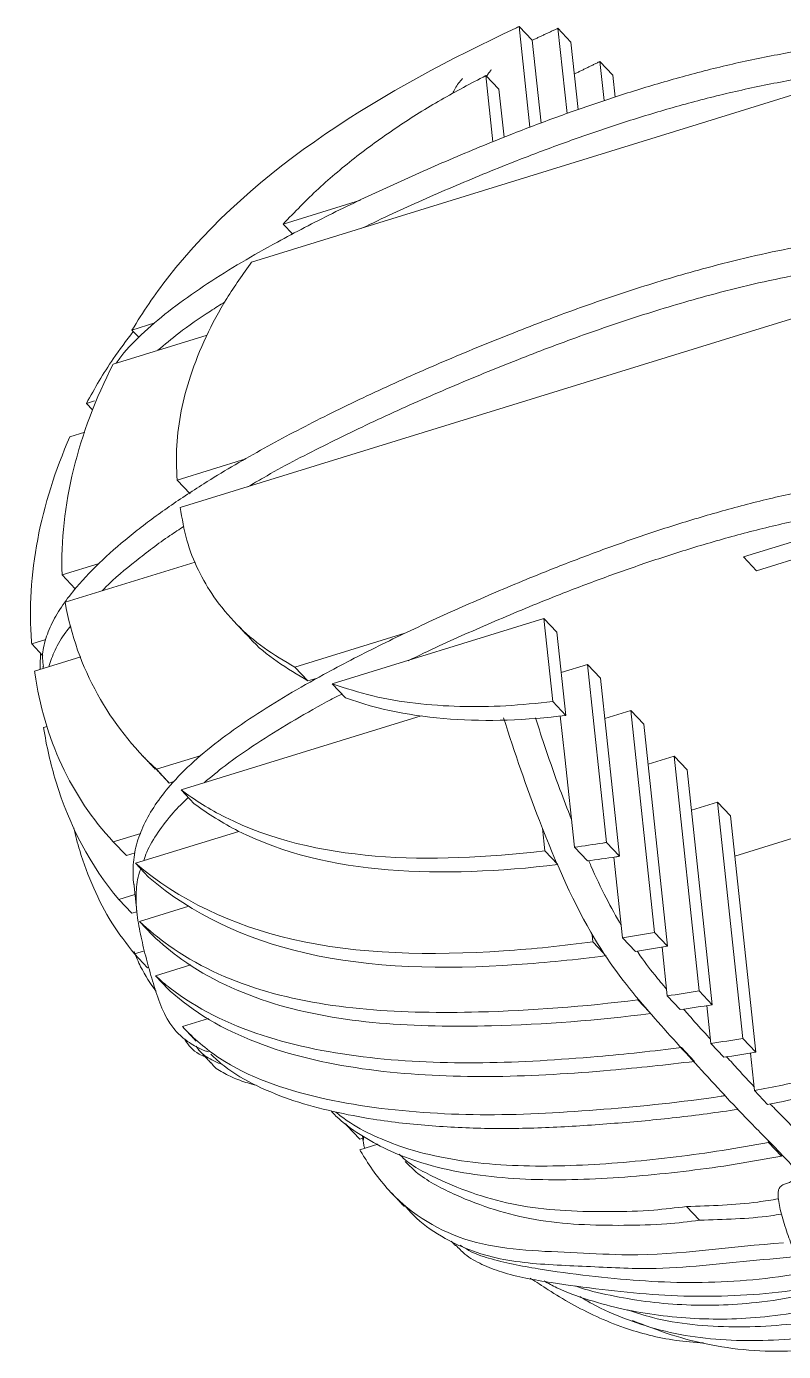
# Model space of a CAD drawing. Header units: millimetres. Extents: x -176 to 2097, y -1009 to 156.
# Drawn here: x 351.8 to 423, y -715 to -590.5 of the extents above; entities that cross this region are included whole.
import ezdxf

# ---------------------------------------------------------------- set-up
doc = ezdxf.new("R2010")
doc.units = ezdxf.units.MM

msp = doc.modelspace()

# ---------------------------------------------------------------- linework, layer by layer
at = {"color": 7, "linetype": 'Continuous', "lineweight": 15}
for p, q in [((398.13, -590.5), (399.14, -599.97)), ((398.13, -590.5), (399.36, -591.79)), ((401.77, -590.67), (402.63, -598.68)), ((401.77, -590.67), (402.99, -591.96)), ((399.36, -591.79), (400.19, -599.57)), ((402.99, -591.96), (403.67, -598.31)), ((405.72, -593.79), (406.12, -597.46)), ((405.72, -593.79), (406.95, -595.08)), ((431.81, -594.47), (414.86, -599.7)), ((395, -595.11), (395.67, -601.34)), ((395, -595.11), (396.23, -596.4)), ((406.95, -595.08), (407.17, -597.13)), ((396.23, -596.4), (396.71, -600.91)), ((372.98, -612.63), (414.86, -599.7)), ((383.2, -606.82), (375.94, -609.06)), ((376.84, -610), (375.94, -609.06)), ((441.3, -612.53), (417.03, -620.02)), ((363.89, -618.35), (361.73, -619.02)), ((359.95, -622.22), (368.79, -619.49)), ((362.4, -619.72), (361.73, -619.02)), ((366.26, -635.69), (417.03, -620.02)), ((358.21, -625.67), (357.44, -625.91)), ((358.03, -626.53), (357.44, -625.91)), ((355.9, -629.04), (357.31, -628.61)), ((372.44, -631.13), (365.98, -633.12)), ((367.21, -634.41), (365.98, -633.12)), ((419.21, -640.34), (440.13, -633.88)), ((420.43, -641.63), (442.48, -634.83)), ((436.15, -635.11), (419.21, -640.34)), ((420.43, -641.63), (441.35, -635.18)), ((358.65, -640.96), (355.16, -642.03)), ((355.44, -644.6), (367.68, -640.82)), ((420.43, -641.63), (419.21, -640.34)), ((419.21, -640.34), (420.43, -641.63)), ((356.39, -643.32), (355.16, -642.03)), ((356.4, -643.32), (356.39, -643.32)), ((380.56, -652.27), (400.46, -646.13)), ((401.29, -653.93), (400.46, -646.13)), ((400.46, -646.13), (401.68, -647.42)), ((353.62, -648.08), (352.3, -648.49)), ((353.36, -649.62), (352.3, -648.49)), ((387.39, -647.5), (377.05, -650.7)), ((402.52, -655.23), (401.68, -647.42)), ((352.57, -651.06), (356.92, -649.72)), ((378.27, -651.99), (377.05, -650.7)), ((402.09, -651.2), (404.54, -650.44)), ((406.33, -667.17), (404.54, -650.44)), ((404.54, -650.44), (405.77, -651.73)), ((379.15, -651.72), (378.27, -651.99)), ((380.56, -652.27), (381.79, -653.56)), ((407.55, -668.46), (405.77, -651.73)), ((401.29, -653.93), (402.52, -655.23)), ((406.17, -655.51), (408.62, -654.75)), ((410.86, -675.61), (408.62, -654.75)), ((408.62, -654.75), (409.85, -656.04)), ((366.35, -662.23), (388.92, -655.26)), ((402.41, -659.16), (402, -655.27)), ((412.08, -676.91), (409.85, -656.04)), ((353.42, -656.37), (353.77, -656.26)), ((368.23, -658.99), (364.02, -660.29)), ((403.32, -667.61), (402.41, -659.16)), ((410.25, -659.82), (412.71, -659.06)), ((415.06, -681.12), (412.71, -659.06)), ((412.71, -659.06), (413.93, -660.35)), ((365.24, -661.58), (364.02, -660.29)), ((416.29, -682.41), (413.93, -660.35)), ((365.68, -661.45), (365.24, -661.58)), ((366.35, -662.23), (367.57, -663.52)), ((439.62, -661.89), (418.42, -668.44)), ((414.33, -664.13), (416.79, -663.37)), ((419.16, -685.58), (416.79, -663.37)), ((416.79, -663.37), (418.01, -664.66)), ((420.39, -686.87), (418.01, -664.66)), ((400.31, -665.81), (400.54, -667.96)), ((362.55, -666.31), (359.97, -667.11)), ((361.2, -668.4), (359.97, -667.11)), ((362.07, -669.12), (371.79, -666.12)), ((406.33, -667.17), (407.55, -668.46)), ((362.03, -668.14), (361.2, -668.4)), ((401.76, -669.25), (400.54, -667.96)), ((403.32, -667.61), (404.54, -668.9)), ((362.07, -669.12), (363.29, -670.41)), ((407.85, -676.11), (407.04, -668.54)), ((362.01, -672.05), (360.49, -672.52)), ((361.72, -673.81), (360.49, -672.52)), ((362.44, -674.58), (367.09, -673.14)), ((362.19, -673.67), (361.72, -673.81)), ((362.44, -674.58), (363.66, -675.87)), ((405, -675.84), (405.07, -676.5)), ((410.86, -675.61), (412.08, -676.91)), ((406.06, -677.55), (405.07, -676.5)), ((407.85, -676.11), (409.07, -677.4)), ((412.05, -681.58), (411.56, -676.99)), ((362.9, -677.35), (361.97, -677.63)), ((363.2, -678.93), (361.97, -677.63)), ((363.3, -678.89), (363.2, -678.93)), ((363.94, -679.68), (367.26, -678.66)), ((363.94, -679.68), (365.17, -680.98)), ((409.26, -681.8), (409.28, -681.95)), ((410.38, -683.12), (409.28, -681.95)), ((412.05, -681.58), (413.28, -682.87)), ((415.06, -681.12), (416.29, -682.41)), ((416.15, -686.05), (415.77, -682.49)), ((368.93, -683.71), (366.48, -684.47)), ((419.16, -685.58), (420.39, -686.87)), ((414.6, -687.73), (413.38, -686.43)), ((416.15, -686.05), (417.38, -687.34)), ((420.25, -690.48), (419.87, -686.95)), ((420.25, -690.48), (421.47, -691.77)), ((382.03, -693.73), (381.92, -693.76)), ((383.15, -695.05), (381.92, -693.76)), ((383.44, -694.96), (383.15, -695.05)), ((383.16, -696.04), (384.83, -695.52)), ((421.55, -695.18), (421.57, -695.35)), ((422.8, -696.64), (421.57, -695.35)), ((422.77, -696.43), (422.8, -696.64)), ((413.86, -701.37), (415.09, -702.66))]:
    msp.add_line(p, q, dxfattribs=at)
for points, knots in [([(398.13, -590.5), (398.02, -590.55), (385.71, -596.3), (373.24, -603.63), (365.08, -614.13), (363.87, -615.69), (362.75, -617.33), (361.73, -619.02)], [0.8738972, 0.8738972, 0.8738972, 0.8738972, 0.875, 1, 1, 1, 1.0186118, 1.0186118, 1.0186118, 1.0186118]), ([(431.53, -591.9), (430.97, -591.95), (428.74, -592.15), (424.86, -592.68), (419.98, -593.59), (415.21, -594.72), (410.58, -596.02), (406.06, -597.46), (401.64, -599), (396.79, -600.84), (391.56, -603), (385.97, -605.47), (380.54, -608.04), (375.9, -610.44), (372.01, -612.65), (368.8, -614.64), (365.81, -616.72), (363.15, -618.89), (361.29, -620.7), (360.48, -621.81), (360.24, -622.13)], [0, 0, 0, 0, 0.018825, 0.074959, 0.130758, 0.186417, 0.242156, 0.298031, 0.35398, 0.409971, 0.486975, 0.56385, 0.640488, 0.717085, 0.769243, 0.821645, 0.874059, 0.92629, 0.978389, 1, 1, 1, 1]), ([(431.81, -594.47), (431.25, -594.52), (429.02, -594.73), (425.14, -595.25), (420.25, -596.17), (415.49, -597.29), (410.85, -598.59), (406.33, -600.03), (401.92, -601.57), (397.07, -603.41), (391.84, -605.57), (387.08, -607.66), (384.31, -608.99), (383.35, -609.45)], [0, 0, 0, 0, 0.031106, 0.123858, 0.216059, 0.308028, 0.400128, 0.492454, 0.584901, 0.677418, 0.804656, 0.931681, 1, 1, 1, 1]), ([(395, -595.11), (393.59, -595.85), (390.78, -597.33), (386.72, -599.86), (382.86, -602.63), (379.21, -605.67), (377.03, -607.93), (375.94, -609.06)], [0, 0, 0, 0, 0.2039796, 0.4059326, 0.6056491, 0.8033942, 1, 1, 1, 1]), ([(391.87, -596.8), (391.95, -596.64), (392.21, -596.08), (392.55, -595.68), (392.79, -595.39)], [0, 0, 0, 0, 0.286761, 1, 1, 1, 1]), ([(441.02, -609.96), (439.61, -609.93), (436.79, -609.87), (432.49, -610.08), (428.21, -610.54), (423.99, -611.24), (419.83, -612.12), (414.99, -613.35), (409.52, -614.96), (403.51, -617.01), (397.48, -619.3), (391.39, -621.79), (385.28, -624.49), (379.39, -627.32), (373.75, -630.3), (368.95, -633.11), (364.98, -635.74), (361.78, -638.12), (358.91, -640.6), (356.73, -642.86), (355.19, -644.84), (354.17, -646.52), (353.52, -648.21), (353.25, -649.59), (353.37, -650.38), (353.41, -650.62)], [0, 0, 0, 0, 0.03622, 0.07228, 0.108124, 0.143994, 0.180016, 0.216154, 0.272854, 0.329461, 0.386083, 0.449056, 0.511955, 0.574829, 0.637785, 0.700923, 0.745125, 0.789264, 0.833389, 0.877648, 0.90546, 0.933087, 0.960513, 0.987892, 1, 1, 1, 1]), ([(441.3, -612.53), (439.89, -612.5), (437.07, -612.45), (432.77, -612.65), (428.49, -613.11), (424.26, -613.81), (420.11, -614.69), (415.26, -615.92), (409.8, -617.54), (403.79, -619.58), (397.75, -621.87), (391.67, -624.37), (385.55, -627.06), (379.68, -629.9), (375.35, -632.13), (373.11, -633.47), (372.62, -633.76)], [0, 0, 0, 0, 0.055285, 0.110326, 0.165037, 0.219788, 0.27477, 0.32993, 0.416475, 0.502878, 0.589304, 0.685423, 0.781431, 0.8774, 0.973493, 1, 1, 1, 1]), ([(372.98, -612.63), (372.17, -613.76), (370.57, -616.02), (368.63, -619.63), (367.2, -623.18), (366.3, -626.61), (365.84, -629.9), (365.93, -632.04), (365.98, -633.12)], [0, 0, 0, 0, 0.178819, 0.357088, 0.534908, 0.687788, 0.842305, 1, 1, 1, 1]), ([(370.47, -616.38), (370.01, -616.66), (368.48, -617.61), (366.32, -619.11), (364.81, -620.38), (364.16, -620.92)], [0, 0, 0, 0, 0.196115, 0.657911, 1, 1, 1, 1]), ([(361.85, -619.15), (361.21, -620), (359.56, -622.16), (358.24, -624.49), (357.44, -625.91)], [0, 0, 0, 0, 0.3936286, 1, 1, 1, 1]), ([(420.25, -690.48), (422.01, -690.14), (425.54, -689.44), (430.83, -688.08), (436.11, -686.56), (441.37, -684.9), (446.6, -682.97), (451.76, -680.71), (456.33, -678.31), (460.27, -675.84), (463.59, -673.43), (466.73, -670.76), (469.61, -667.81), (472.15, -664.59), (474.34, -661.15), (476.15, -657.57), (477.57, -653.89), (478.63, -650.18), (479.45, -646.06), (479.97, -641.55), (480.15, -636.71), (480.07, -632.36), (479.81, -629.67), (479.7, -628.53)], [0, 0, 0, 0, 0.056764, 0.113551, 0.17036, 0.227123, 0.283832, 0.34066, 0.397695, 0.438059, 0.478445, 0.518747, 0.558956, 0.599235, 0.63965, 0.680123, 0.720548, 0.760888, 0.801169, 0.854614, 0.90796, 0.961281, 1, 1, 1, 1]), ([(421.47, -691.77), (424.12, -691.29), (428.62, -690.31), (436.8, -688.04), (444.16, -685.74), (453.2, -682.01), (462.05, -677.21), (471.47, -669.23), (476.86, -660.57), (480.11, -651.43), (481.2, -644.07), (481.41, -635.84), (481.13, -631.28), (480.81, -628.53)], [0.4619785, 0.4619785, 0.4619785, 0.4619785, 0.484375, 0.5, 0.53125, 0.546875, 0.578125, 0.609375, 0.640625, 0.65625, 0.6875, 0.703125, 0.7278639, 0.7278639, 0.7278639, 0.7278639]), ([(355.9, -629.04), (353.1, -635.34), (351.8, -642.13), (352.29, -648.43), (352.3, -648.49)], [0.75284326, 0.75284326, 0.75284326, 0.75284326, 0.8125, 0.8130533, 0.8130533, 0.8130533, 0.8130533]), ([(435.88, -632.54), (435.32, -632.59), (433.09, -632.79), (429.21, -633.32), (424.32, -634.23), (419.56, -635.36), (414.92, -636.66), (410.4, -638.09), (405.99, -639.64), (401.14, -641.48), (395.9, -643.64), (390.32, -646.11), (384.89, -648.68), (380.25, -651.08), (376.35, -653.29), (373.14, -655.28), (370.16, -657.36), (367.49, -659.53), (365.4, -661.63), (363.87, -663.63), (362.8, -665.49), (362.08, -667.38), (361.81, -669.26), (361.81, -670.51), (361.92, -671.13), (361.92, -671.13)], [0, 0, 0, 0, 0.015914, 0.063368, 0.11054, 0.157593, 0.204713, 0.251949, 0.299247, 0.34658, 0.411677, 0.476666, 0.541454, 0.606207, 0.6503, 0.6946, 0.738909, 0.783064, 0.827107, 0.861672, 0.896168, 0.930625, 0.965143, 0.999856, 1, 1, 1, 1]), ([(366.26, -635.69), (366.44, -636.73), (366.79, -638.79), (367.9, -641.6), (369.46, -644.27), (371.53, -646.74), (374.09, -648.96), (376.06, -650.12), (377.05, -650.7)], [0, 0, 0, 0, 0.157695, 0.312212, 0.465093, 0.642912, 0.821181, 1, 1, 1, 1]), ([(436.15, -635.11), (435.59, -635.16), (433.36, -635.36), (429.49, -635.89), (424.6, -636.81), (419.84, -637.93), (415.2, -639.23), (410.68, -640.67), (406.27, -642.21), (401.41, -644.05), (396.19, -646.21), (391.43, -648.3), (388.66, -649.62), (387.69, -650.09)], [0, 0, 0, 0, 0.031106, 0.123858, 0.216059, 0.308028, 0.400128, 0.492454, 0.584901, 0.677418, 0.804656, 0.931681, 1, 1, 1, 1]), ([(366.62, -637.45), (366.18, -637.74), (364.57, -638.79), (362.09, -640.7), (359.95, -642.44), (359.03, -643.42), (358.92, -643.53)], [0, 0, 0, 0, 0.151803, 0.549511, 0.947102, 1, 1, 1, 1]), ([(355.98, -646.8), (355.82, -647.01), (355.22, -647.76), (354.46, -649.05), (354.08, -650.13), (353.9, -650.65)], [0, 0, 0, 0, 0.163598, 0.600688, 1, 1, 1, 1]), ([(372.53, -647.62), (372.62, -647.74), (373.43, -648.72), (375.34, -650.23), (377.29, -651.4), (378.27, -651.99)], [0, 0, 0, 0, 0.062224, 0.530391, 1, 1, 1, 1]), ([(352.57, -651.06), (352.58, -651.12), (353.42, -657.31), (356.04, -662.89), (359.97, -667.11)], [0.1869467, 0.1869467, 0.1869467, 0.1869467, 0.1875, 0.24715674, 0.24715674, 0.24715674, 0.24715674]), ([(380.56, -652.27), (381.82, -652.67), (384.33, -653.49), (388.37, -654.15), (392.56, -654.44), (396.88, -654.38), (399.82, -654.08), (401.29, -653.93)], [0, 0, 0, 0, 0.196606, 0.394351, 0.594067, 0.79602, 1, 1, 1, 1]), ([(381.46, -653.22), (380.98, -653.46), (379.31, -654.32), (376.63, -655.87), (373.42, -657.86), (370.66, -659.75), (369.15, -661.02), (368.51, -661.56)], [0, 0, 0, 0, 0.097967, 0.338254, 0.579665, 0.821129, 1, 1, 1, 1]), ([(396.67, -655.47), (397.7, -658.74), (400.27, -666.17), (404.86, -676.45), (410.07, -682.87), (414.6, -687.81), (419.07, -692.71), (421.55, -695.16), (423.61, -697.3), (424.11, -697.9)], [0.4970645, 0.4970645, 0.4970645, 0.4970645, 0.5390625, 0.59375, 0.640625, 0.6875, 0.734375, 0.765625, 0.7789963, 0.7789963, 0.7789963, 0.7789963]), ([(399.67, -655.47), (399.99, -656.46), (400.72, -658.72), (401.84, -661.89), (402.67, -664.02), (403.03, -664.93)], [0, 0, 0, 0, 0.307034, 0.701551, 1, 1, 1, 1]), ([(353.42, -656.37), (353.69, -658.1), (355.07, -664.11), (357.83, -669.38), (360.49, -672.52)], [0.20268465, 0.20268465, 0.20268465, 0.20268465, 0.21875, 0.25984753, 0.25984753, 0.25984753, 0.25984753]), ([(366.35, -662.23), (367.65, -663.2), (369.04, -664.06), (370.5, -664.79), (378.9, -669.03), (389.69, -669.22), (400.54, -667.96)], [0.9813882, 0.9813882, 0.9813882, 0.9813882, 1, 1, 1, 1.1070231, 1.1070231, 1.1070231, 1.1070231]), ([(367.02, -662.94), (366.53, -663.41), (365.43, -664.48), (364.16, -666.2), (363.23, -667.71), (362.92, -668.61), (362.83, -668.89)], [0, 0, 0, 0, 0.250423, 0.558878, 0.866717, 1, 1, 1, 1]), ([(367.57, -663.52), (368.88, -664.49), (370.26, -665.35), (371.72, -666.09), (380.12, -670.33), (390.92, -670.51), (401.76, -669.25)], [0.9813882, 0.9813882, 0.9813882, 0.9813882, 1, 1, 1, 1.1070231, 1.1070231, 1.1070231, 1.1070231]), ([(356.25, -665.78), (356.43, -666.5), (356.91, -668.46), (358.07, -671.47), (359.74, -674.77), (361.23, -676.68), (361.97, -677.63)], [0, 0, 0, 0, 0.163054, 0.443832, 0.722479, 1, 1, 1, 1]), ([(403.32, -667.61), (404.21, -667.49), (405.22, -667.34), (406.22, -667.18), (406.33, -667.17)], [0.116159217, 0.116159217, 0.116159217, 0.116159217, 0.125, 0.126102765, 0.126102765, 0.126102765, 0.126102765]), ([(404.54, -668.9), (405.44, -668.78), (406.44, -668.63), (407.44, -668.48), (407.55, -668.46)], [0.116159217, 0.116159217, 0.116159217, 0.116159217, 0.125, 0.126102765, 0.126102765, 0.126102765, 0.126102765]), ([(362.07, -669.12), (366.11, -672.61), (376.97, -677.61), (392.65, -677.85), (402.27, -676.88), (405.07, -676.5)], [0.2571799, 0.2571799, 0.2571799, 0.2571799, 0.3125, 0.375, 0.4007601, 0.4007601, 0.4007601, 0.4007601]), ([(362.55, -669.63), (362.51, -669.74), (362.23, -670.47), (362.09, -671.84), (362.15, -673.78), (362.52, -675.79), (363, -677.86), (363.58, -679.92), (364.22, -681.98), (364.94, -683.72), (365.95, -685.05), (367.06, -685.99), (368.11, -686.57), (368.8, -686.81), (368.91, -686.84)], [0, 0, 0, 0, 0.017009, 0.117972, 0.219505, 0.33523, 0.450225, 0.56504, 0.681262, 0.7982, 0.862671, 0.925686, 0.987806, 1, 1, 1, 1]), ([(404.67, -668.88), (404.74, -669.04), (405.26, -670.27), (406.28, -672.38), (407.25, -674.13), (407.73, -674.98)], [0, 0, 0, 0, 0.07073, 0.548087, 1, 1, 1, 1]), ([(363.29, -670.41), (367.34, -673.91), (378.2, -678.91), (393.87, -679.14), (403.49, -678.17), (406.3, -677.8)], [0.2571799, 0.2571799, 0.2571799, 0.2571799, 0.3125, 0.375, 0.4007601, 0.4007601, 0.4007601, 0.4007601]), ([(362.44, -674.58), (363.3, -675.4), (366.63, -678.15), (376.55, -682.76), (392.31, -683.51), (404.24, -682.58), (409.28, -681.95)], [0.2692969, 0.2692969, 0.2692969, 0.2692969, 0.28125, 0.3125, 0.375, 0.4192904, 0.4192904, 0.4192904, 0.4192904]), ([(363.66, -675.87), (364.52, -676.69), (367.85, -679.45), (377.77, -684.05), (393.53, -684.81), (405.47, -683.88), (410.5, -683.24)], [0.2692969, 0.2692969, 0.2692969, 0.2692969, 0.28125, 0.3125, 0.375, 0.4192904, 0.4192904, 0.4192904, 0.4192904]), ([(361.93, -677.42), (362.12, -677.9), (362.67, -679.25), (363.48, -680.42), (364, -681.18)], [0, 0, 0, 0, 0.356745, 1, 1, 1, 1]), ([(409.24, -677.37), (409.27, -677.42), (409.81, -678.27), (410.73, -679.44), (411.61, -680.5), (411.98, -680.95)], [0, 0, 0, 0, 0.031159, 0.593735, 1, 1, 1, 1]), ([(363.94, -679.68), (364.38, -680.09), (369.68, -684.58), (383.94, -688.43), (400.85, -687.81), (410.75, -686.77), (413.38, -686.43)], [0.2753881, 0.2753881, 0.2753881, 0.2753881, 0.28125, 0.34375, 0.40625, 0.4288357, 0.4288357, 0.4288357, 0.4288357]), ([(365.17, -680.98), (365.61, -681.38), (370.91, -685.87), (385.16, -689.72), (402.08, -689.1), (411.97, -688.06), (414.6, -687.73)], [0.2753881, 0.2753881, 0.2753881, 0.2753881, 0.28125, 0.34375, 0.40625, 0.4288357, 0.4288357, 0.4288357, 0.4288357]), ([(413.59, -682.82), (413.7, -682.95), (414.3, -683.65), (415.14, -684.58), (415.87, -685.38), (416.11, -685.64)], [0, 0, 0, 0, 0.1302676, 0.7199449, 1, 1, 1, 1]), ([(366.48, -684.47), (367.52, -685.58), (371.16, -688.71), (379.23, -691.47), (387.97, -692.57), (396.93, -692.86), (406.07, -692.31), (413.54, -691.56), (417.36, -690.97), (417.48, -690.95)], [0.2979166, 0.2979166, 0.2979166, 0.2979166, 0.3125, 0.34375, 0.375, 0.390625, 0.421875, 0.453125, 0.4541779, 0.4541779, 0.4541779, 0.4541779]), ([(366.69, -685.61), (366.71, -685.65), (366.82, -685.95), (367.25, -686.44), (367.85, -686.98), (368.41, -687.21), (368.6, -687.29)], [0, 0, 0, 0, 0.062443, 0.440908, 0.807331, 1, 1, 1, 1]), ([(367.76, -686.3), (367.85, -686.44), (368.21, -686.99), (369.11, -687.56), (369.92, -687.91), (370.27, -688.05)], [0, 0, 0, 0, 0.160225, 0.640814, 1, 1, 1, 1]), ([(369.13, -687.04), (369.54, -687.43), (370.82, -688.63), (373.47, -690.11), (376.93, -691.5), (380.61, -692.48), (384.94, -693.31), (389.93, -693.85), (395.58, -694.1), (401.31, -693.97), (407.09, -693.57), (412.88, -693.06), (416.76, -692.52), (418.71, -692.24)], [0, 0, 0, 0, 0.0357612, 0.1121139, 0.1889304, 0.2660817, 0.342954, 0.4524817, 0.5619623, 0.6714095, 0.780943, 0.890512, 1, 1, 1, 1]), ([(369.19, -687.88), (369.21, -687.92), (369.52, -688.37), (370.46, -688.9), (371.85, -689.56), (372.88, -689.84), (373.4, -689.98)], [0, 0, 0, 0, 0.0294419, 0.3469975, 0.6670544, 1, 1, 1, 1]), ([(417.63, -687.3), (418, -687.71), (418.86, -688.65), (419.72, -689.58), (420.21, -690.11)], [0, 0, 0, 0, 0.432549, 1, 1, 1, 1]), ([(421.72, -691.72), (421.83, -691.83), (422.43, -692.47), (423.27, -693.32), (424.02, -694.07), (424.27, -694.33), (424.28, -694.34)], [0, 0, 0, 0, 0.119277, 0.705492, 0.984599, 1, 1, 1, 1]), ([(380.45, -692.39), (380.6, -692.55), (381.4, -693.41), (383.16, -694.65), (385.7, -696.08), (388.78, -697.28), (392.41, -698.18), (396.57, -698.72), (400.89, -698.9), (405.29, -698.8), (409.7, -698.49), (414.08, -698.03), (418.44, -697.43), (421.35, -696.9), (422.8, -696.64)], [0, 0, 0, 0, 0.016367, 0.087234, 0.158126, 0.229576, 0.324117, 0.420379, 0.518006, 0.616179, 0.713754, 0.809864, 0.905029, 1, 1, 1, 1]), ([(380.88, -692.49), (381.23, -692.77), (382.34, -693.65), (384.49, -694.77), (387.55, -695.99), (391.18, -696.89), (395.34, -697.43), (399.66, -697.61), (404.06, -697.51), (408.47, -697.2), (412.86, -696.73), (417.22, -696.13), (420.12, -695.61), (421.57, -695.35)], [0, 0, 0, 0, 0.035618, 0.110519, 0.186009, 0.285897, 0.387602, 0.490749, 0.594474, 0.697567, 0.799112, 0.899659, 1, 1, 1, 1]), ([(383.5, -694.78), (383.48, -695.06), (383.45, -695.43), (383.58, -695.79), (383.62, -695.89)], [0, 0, 0, 0, 0.723196, 1, 1, 1, 1]), ([(383.16, -696.04), (383.34, -696.36), (384.3, -697.94), (387.21, -701.74), (393.79, -705.47), (402, -705.59), (411.52, -706.2), (418.12, -705.11), (422.98, -704.79)], [0.6796478, 0.6796478, 0.6796478, 0.6796478, 0.6875, 0.71875, 0.78125, 0.84375, 0.875, 0.9679317, 0.9679317, 0.9679317, 0.9679317]), ([(386.85, -696.46), (387.03, -696.63), (387.68, -697.27), (389.09, -698.09), (391.46, -699.27), (394.54, -700.44), (398.41, -701.4), (402.51, -701.82), (406.67, -701.87), (410.45, -701.79), (412.83, -701.49), (413.86, -701.37)], [0, 0, 0, 0, 0.028515, 0.104583, 0.181816, 0.325612, 0.466968, 0.612633, 0.758633, 0.896124, 1, 1, 1, 1]), ([(387.42, -697.14), (387.8, -697.53), (388.66, -698.39), (390.31, -699.39), (392.69, -700.56), (395.77, -701.73), (399.64, -702.69), (403.74, -703.11), (407.89, -703.16), (411.67, -703.08), (414.06, -702.79), (415.09, -702.66)], [0, 0, 0, 0, 0.060499, 0.134063, 0.208753, 0.347815, 0.484517, 0.625386, 0.76658, 0.899544, 1, 1, 1, 1]), ([(424.11, -697.9), (424.1, -698.15), (424.07, -698.66), (423.79, -698.98), (423.45, -699.15), (423.08, -699.25), (422.75, -699.41), (422.52, -699.7), (422.45, -700.23), (422.52, -700.9), (422.68, -701.68), (422.99, -702.84), (423.47, -704.27), (424.08, -705.88), (424.72, -707.24), (425.36, -708.29), (425.98, -709.02), (426.67, -709.58), (427.46, -709.97), (428.38, -710.32), (429.46, -710.77), (430.75, -711.56), (432.23, -712.72), (433.53, -713.72), (434.56, -714.42), (435.3, -714.75), (435.82, -714.91), (436.03, -714.79), (436.08, -714.76)], [0, 0, 0, 0, 0.023566, 0.048694, 0.075975, 0.103854, 0.130214, 0.153508, 0.169411, 0.185868, 0.204031, 0.223837, 0.265331, 0.303068, 0.339121, 0.371617, 0.403712, 0.437651, 0.487709, 0.544075, 0.606874, 0.685125, 0.770133, 0.855763, 0.903863, 0.948794, 0.989861, 1, 1, 1, 1]), ([(413.86, -701.37), (414.99, -701.33), (417.22, -701.27), (420.11, -701.04), (421.86, -700.76), (422.51, -700.65)], [0, 0, 0, 0, 0.394997, 0.77879, 1, 1, 1, 1]), ([(387.4, -701.32), (387.75, -701.71), (388.83, -702.92), (391.01, -704.36), (393.78, -705.65), (396.68, -706.41), (399.75, -706.78), (402.88, -706.93), (406.02, -707.07), (409.74, -707.26), (414.14, -707.07), (419.18, -706.52), (422.53, -706.23), (424.21, -706.08)], [0, 0, 0, 0, 0.044612, 0.137221, 0.217421, 0.297518, 0.378067, 0.459237, 0.540365, 0.620963, 0.7471, 0.873512, 1, 1, 1, 1]), ([(415.09, -702.66), (416.22, -702.62), (418.44, -702.56), (421.02, -702.37), (422.47, -702.14), (422.8, -702.09)], [0, 0, 0, 0, 0.442328, 0.872108, 1, 1, 1, 1]), ([(392.16, -704.99), (392.44, -705.28), (393.14, -706.03), (394.63, -706.85), (397.29, -707.87), (401.14, -708.54), (405.88, -709.19), (410.62, -709.67), (415.35, -709.87), (420.12, -709.69), (423.64, -709.32), (425.57, -708.94), (425.89, -708.88)], [0, 0, 0, 0, 0.037605, 0.095655, 0.15545, 0.295994, 0.436251, 0.573042, 0.707297, 0.840326, 0.973714, 1, 1, 1, 1]), ([(392.58, -705.01), (392.85, -705.18), (393.67, -705.7), (396.09, -706.54), (399.9, -707.26), (404.66, -707.9), (409.39, -708.37), (414.12, -708.57), (418.89, -708.4), (422.51, -708.02), (424.52, -707.62), (424.93, -707.54)], [0, 0, 0, 0, 0.031683, 0.095206, 0.24451, 0.39351, 0.538827, 0.68145, 0.822772, 0.964474, 1, 1, 1, 1]), ([(399.18, -708.09), (399.74, -708.46), (400.98, -709.29), (403.01, -710.52), (405.36, -711.73), (407.81, -712.73), (410.31, -713.48), (412.8, -713.99), (414.59, -714.12), (415.46, -714.19)], [0, 0, 0, 0, 0.1330809, 0.2954593, 0.4583369, 0.618801, 0.7495217, 0.8776947, 1, 1, 1, 1]), ([(400.47, -708.36), (400.86, -708.58), (402.2, -709.32), (404.7, -710.19), (407.9, -711.06), (411.23, -711.62), (414.64, -711.93), (418.12, -711.98), (421.87, -711.71), (425.36, -711.16), (427.66, -710.61), (428.55, -710.4)], [0, 0, 0, 0, 0.050805, 0.170618, 0.290288, 0.409984, 0.529706, 0.64932, 0.76882, 0.910085, 1, 1, 1, 1]), ([(403.37, -708.82), (403.41, -708.83), (404.47, -709.23), (406.69, -709.74), (410, -710.33), (413.42, -710.63), (416.89, -710.68), (420.64, -710.42), (423.82, -709.92), (425.81, -709.46), (426.39, -709.32)], [0, 0, 0, 0, 0.006283, 0.155295, 0.304341, 0.453419, 0.602363, 0.751164, 0.927068, 1, 1, 1, 1]), ([(403.83, -709.82), (404.2, -710.05), (405.61, -710.9), (408.28, -712.04), (411.84, -713.17), (415.62, -713.82), (419.53, -714.03), (423.44, -713.88), (427.28, -713.46), (430.11, -713.03), (431.67, -712.61), (431.98, -712.53)], [0, 0, 0, 0, 0.048639, 0.182738, 0.317056, 0.451237, 0.585404, 0.719658, 0.844538, 0.969308, 1, 1, 1, 1]), ([(408.3, -711.07), (409.08, -711.33), (411.03, -711.98), (414.4, -712.52), (418.31, -712.74), (422.21, -712.59), (426.06, -712.17), (428.74, -711.77), (430.17, -711.39), (430.33, -711.34)], [0, 0, 0, 0, 0.116823, 0.293962, 0.471082, 0.648316, 0.813176, 0.97789, 1, 1, 1, 1]), ([(408.79, -712.08), (409.99, -712.55), (412.37, -713.48), (416.19, -714.45), (420.21, -714.99), (424.42, -714.99), (428.7, -714.48), (431.66, -713.93), (433.16, -713.49), (433.23, -713.47)], [0, 0, 0, 0, 0.163525, 0.326082, 0.491766, 0.657956, 0.824696, 0.991339, 1, 1, 1, 1])]:
    msp.add_open_spline(points, degree=3, knots=knots, dxfattribs=at)
for points, degree in [([(401.77, -590.67), (399.36, -591.79)], 1), ([(405.72, -593.79), (403.32, -594.96)], 1), ([(395.06, -595.17), (395.51, -594.55)], 1), ([(359.95, -622.22), (356.68, -628.65), (354.91, -635.6), (355.16, -642.03)], 3), ([(355.44, -644.6), (356.53, -650.77), (359.63, -656.22), (364.02, -660.29)], 3), ([(371.28, -646.35), (372.5, -647.65)], 1), ([(353.14, -649.38), (353.08, -650.9)], 1), ([(353.36, -650.62), (353.38, -650.81)], 1), ([(381.79, -653.56), (387.92, -655.81), (395.1, -656.12), (402.52, -655.23)], 3), ([(362.7, -658.98), (363.92, -660.28)], 1), ([(363.96, -660.24), (365.24, -661.58)], 1), ([(361.92, -671.13), (362.19, -673.7)], 1), ([(407.85, -676.11), (408.85, -675.96), (409.85, -675.79), (410.86, -675.61)], 3), ([(409.07, -677.4), (410.07, -677.25), (411.08, -677.08), (412.08, -676.91)], 3), ([(412.05, -681.58), (413.05, -681.43), (414.06, -681.28), (415.06, -681.12)], 3), ([(413.28, -682.87), (414.28, -682.73), (415.28, -682.57), (416.29, -682.41)], 3), ([(366.54, -684.53), (367.76, -685.83)], 1), ([(416.15, -686.05), (417.15, -685.9), (418.16, -685.75), (419.16, -685.58)], 3), ([(367.95, -686.6), (369.17, -687.9)], 1), ([(417.38, -687.34), (418.38, -687.2), (419.38, -687.04), (420.39, -686.87)], 3), ([(381.82, -693.57), (381.92, -693.76)], 1), ([(383.41, -694.73), (383.45, -695.13)], 1), ([(386.12, -700.08), (387.34, -701.38)], 1), ([(391.75, -704.63), (392.13, -705.03)], 1)]:
    msp.add_open_spline(points, degree=degree, dxfattribs=at)

doc.saveas('drawing.dxf')
